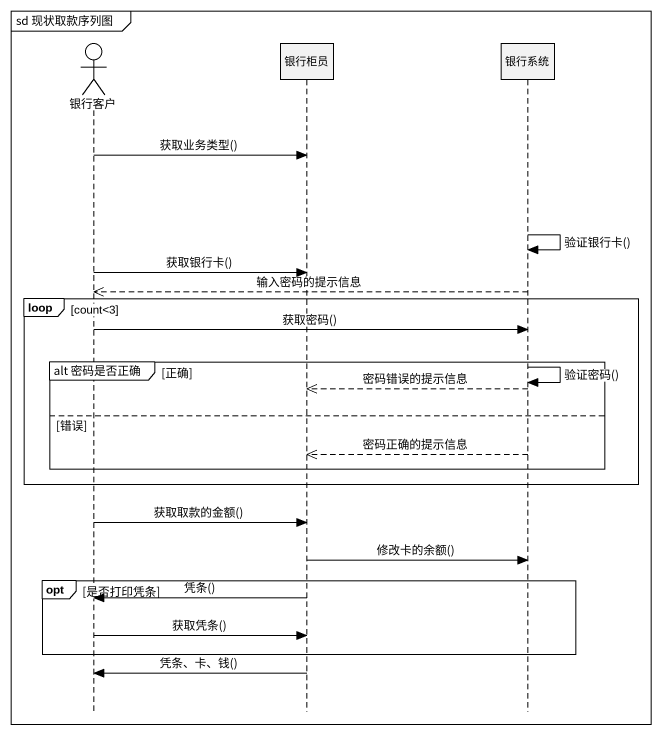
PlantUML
@startuml
mainframe sd 现状取款序列图
hide footbox
actor 银行客户
participant 银行柜员
participant 银行系统

银行客户 -> 银行柜员 : 获取业务类型()
银行系统 -> 银行系统 : 验证银行卡()
银行客户 -> 银行柜员 : 获取银行卡()
银行系统 -->> 银行客户 : 输入密码的提示信息
loop count<3
  银行客户 -> 银行系统 : 获取密码()
  group alt 密码是否正确 [正确]
    银行系统 -> 银行系统 : 验证密码()
    银行系统 -->> 银行柜员 : 密码错误的提示信息
  else 错误
    银行系统 -->> 银行柜员 : 密码正确的提示信息
  end
end
银行客户 -> 银行柜员 : 获取取款的金额()
银行柜员 -> 银行系统 : 修改卡的余额()
opt 是否打印凭条
  银行柜员 -> 银行客户 : 凭条()
  银行客户 -> 银行柜员 : 获取凭条()
end
银行柜员 -> 银行客户 : 凭条、卡、钱()
@enduml
